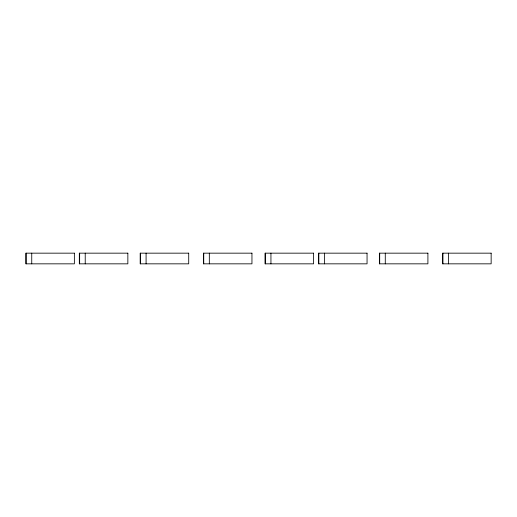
<?xml version="1.0" encoding="UTF-8"?>
<svg xmlns="http://www.w3.org/2000/svg" width="517" height="517" viewBox="0 0 517 517"><rect width="100%" height="100%" fill="white"/><g stroke="black" fill="none" stroke-linecap="round" stroke-linejoin="round"><path stroke-width="0.78" d="M448.523 253.162L448.523 263.838M442.933 253.162L442.933 263.838M385.281 253.162L385.281 263.838M379.691 253.162L379.691 263.838M324.424 253.162L324.424 263.838M318.834 253.162L318.834 263.838M270.94 253.162L270.94 263.838M265.357 253.162L265.357 263.838M209.327 253.162L209.327 263.838M203.737 253.162L203.737 263.838M146.085 253.162L146.085 263.838M140.495 253.162L140.495 263.838M85.227 253.162L85.227 263.838M79.637 253.162L79.637 263.838M31.744 253.162L31.744 263.838M26.16 253.162L26.16 263.838M74.37 253.162L25.85 253.162L25.85 263.838L74.37 263.838L74.37 253.162M127.854 253.162L79.334 253.162L79.334 263.838L127.854 263.838L127.854 253.162M188.711 253.162L140.185 253.162L140.185 263.838L188.711 263.838L188.711 253.162M251.953 253.162L203.433 253.162L203.433 263.838L251.953 263.838L251.953 253.162M313.567 253.162L265.047 253.162L265.047 263.838L313.567 263.838L313.567 253.162M367.051 253.162L318.53 253.162L318.53 263.838L367.051 263.838L367.051 253.162M427.908 253.162L379.381 253.162L379.381 263.838L427.908 263.838L427.908 253.162M491.15 253.162L442.63 253.162L442.63 263.838L491.15 263.838L491.15 253.162"/></g></svg>
